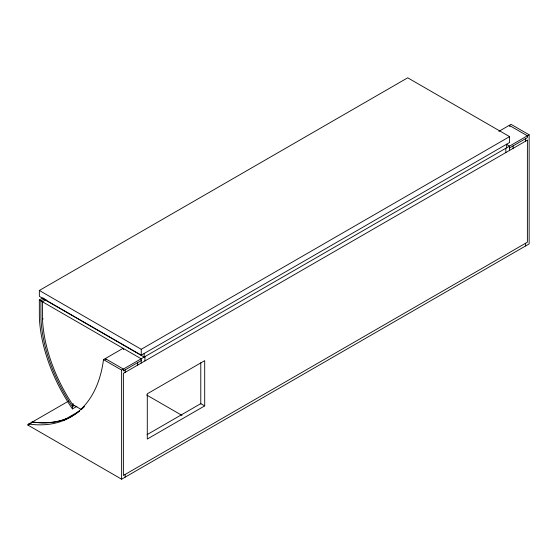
<?xml version="1.0" encoding="UTF-8"?>
<svg xmlns="http://www.w3.org/2000/svg" width="557" height="557" viewBox="0 0 557 557"><rect width="100%" height="100%" fill="white"/><g stroke="black" fill="none" stroke-linecap="round" stroke-linejoin="round"><path stroke-width="0.84" d="M39.359 290.462L407.703 77.806L509.585 136.625L509.585 142.508L141.241 355.171L39.359 296.345L39.359 290.462L141.241 349.288L509.585 136.625M76.894 406.338L72.438 408.908A118.968 68.685 60 0 1 39.366 317.504L39.331 299.965L43.042 297.821M44.609 298.726L40.898 300.871L40.933 318.36A116.747 67.404 60 0 0 72.438 406.624L74.666 405.336M46.182 299.631L42.464 301.776L42.499 319.217A114.533 66.123 60 0 0 72.438 404.305L72.438 408.908M42.499 319.217L43.202 318.813M498.863 131.361L511.027 124.336L529.15 134.801L529.15 243.91L121.621 479.194L27.85 425.054A2.214 1.281 60 0 1 28.79 424.009A165.074 95.303 60 0 0 103.498 359.62L123.09 348.313L123.772 349.608M103.498 359.62L121.621 370.085L529.15 134.801M28.79 424.009L32.313 421.969A165.074 95.303 60 0 0 65.615 419.01L65.615 419.741M31.429 423.048A2.214 1.281 60 0 1 32.369 421.997L68.441 401.172M27.85 425.054L28.734 424.545M29.396 424.162L29.834 423.912M30.273 423.654L30.934 423.271M141.213 360.581L123.389 370.878L123.389 369.068L105.266 358.604L105.941 359.899M509.558 147.925L527.388 137.628L527.388 135.817L509.265 125.353L509.94 126.655M81.684 409.722L72.438 404.389L73.134 403.909M72.438 404.389L73.134 403.985M63.853 420.758L63.853 420.034L79.651 410.969M147.097 434.627L200.778 403.63L204.698 405.893L204.698 360.651L147.292 393.792L147.292 439.041L204.698 405.893M506.654 144.437L509.558 146.129L509.558 150.411M45.235 299.965L144.179 357.093L144.179 353.472M39.331 299.965L141.213 358.792M146.554 394.948L182.007 415.418M525.62 138.644L525.62 141.137M525.62 243.235L525.62 245.95M513.081 145.885L513.081 148.378M506.647 144.207L506.647 147.821M505.833 148.28L505.833 152.576M200.778 362.739L200.778 404.013M144.938 356.64L144.938 360.936M141.241 349.288L141.241 355.171M141.213 358.771L141.213 363.073M137.69 362.621L137.69 365.107M125.151 369.862L125.151 372.348M125.151 474.446L125.151 477.161M121.621 370.085L121.621 479.194M79.094 411.393A165.074 95.303 60 0 1 63.853 420.034M84.483 406.492A165.074 95.303 60 0 1 81.162 409.66M65.663 419.045A165.074 95.303 60 0 1 32.369 421.997M527.388 140.12L123.389 373.364L123.389 475.462L527.388 242.211L527.388 140.12"/></g></svg>
